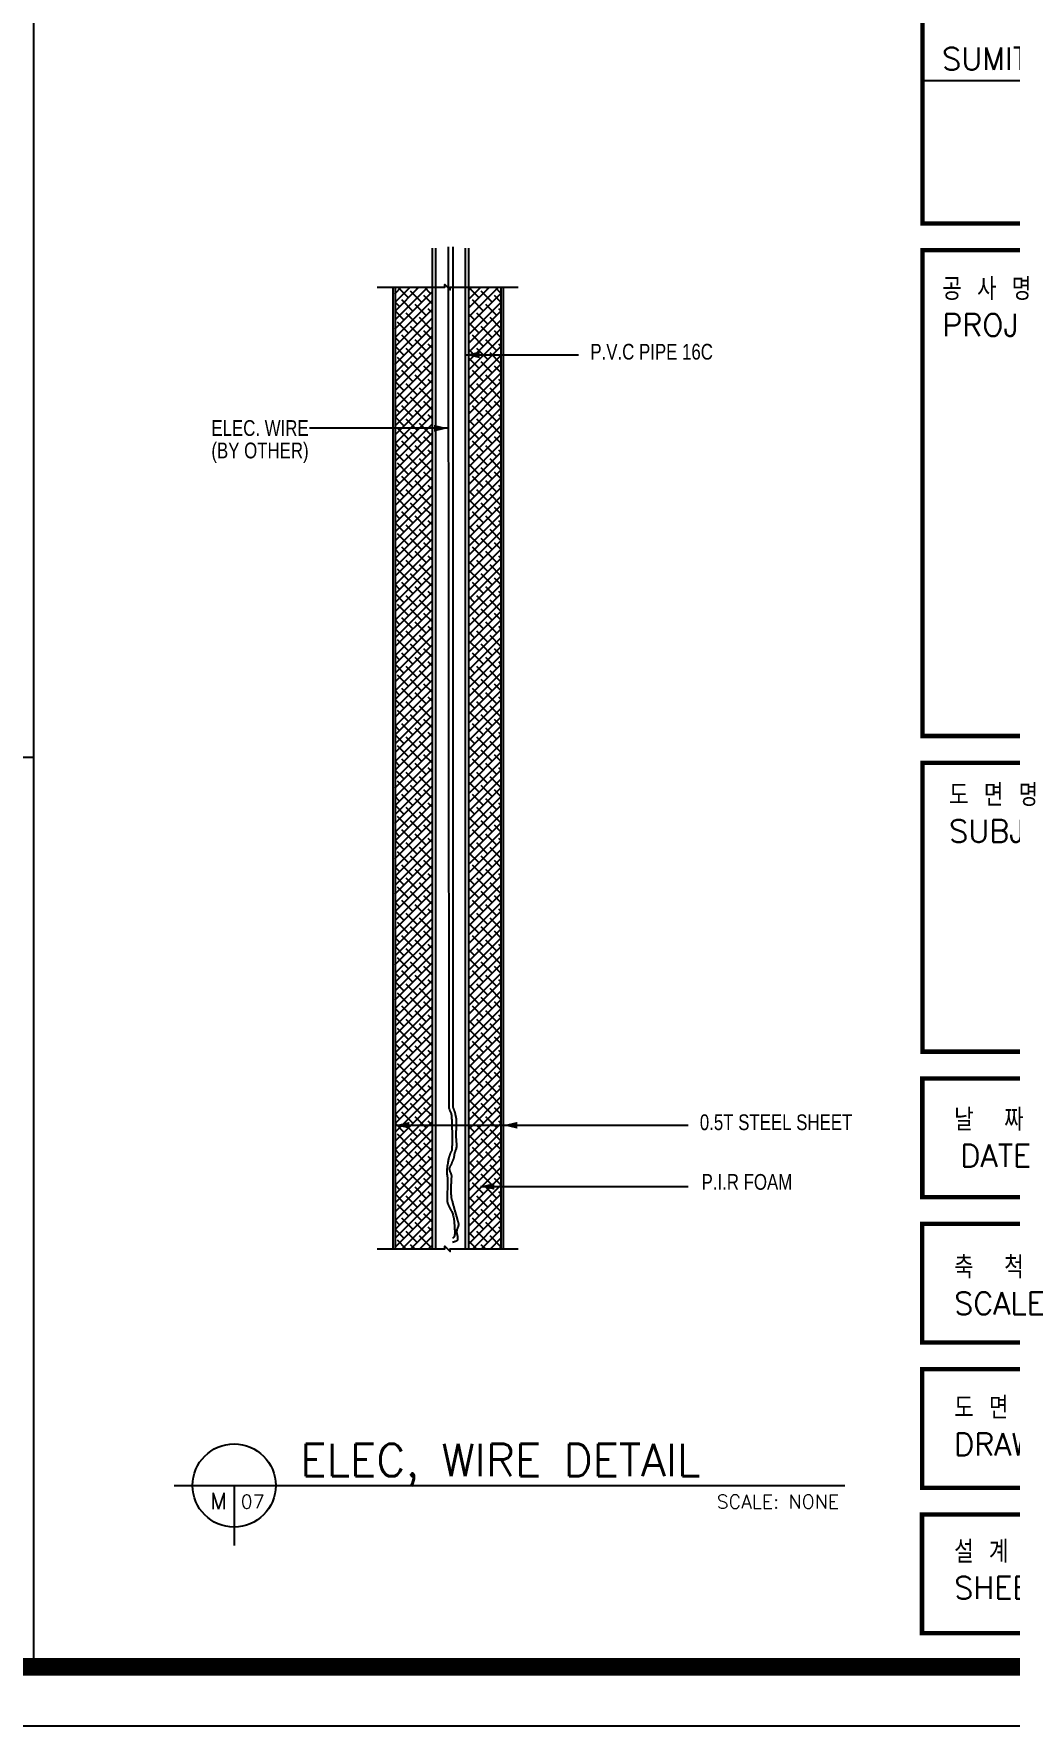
# Model space of a CAD drawing. Header units: millimetres. Extents: x 761574 to 813627, y -447408 to -384263.
# Drawn here: x 810222 to 810717, y -386889 to -386028 of the extents above; entities that cross this region are included whole.
import ezdxf
from ezdxf.enums import TextEntityAlignment as Align

# ---------------------------------------------------------------- set-up
doc = ezdxf.new("R2010")
doc.units = ezdxf.units.MM
doc.header["$LTSCALE"] = 500
for name, color, linetype in [('DIM', 7, 'Continuous'), ('DM', 4, 'Continuous'), ('FORM', 7, 'Continuous'), ('TEXT1', 2, 'Continuous'), ('크린판넬', 4, 'Continuous'), ('크린판넬(벽체)', 21, 'Continuous')]:
    doc.layers.add(name, color=color, linetype=linetype)
doc.styles.add('GHD', font='simple.shx', dxfattribs={"bigfont": 'whgtxt.shx'})
doc.styles.add('SIM', font='simplex')
doc.styles.add('STYLE1', font='romans.shx', dxfattribs={"bigfont": 'hsw.shx'})
doc.styles.add('글씨1', font='stylu.ttf')

# ---------------------------------------------------------------- blocks, each defined once
blk = doc.blocks.new('form')
at = {"layer": 'FORM', "color": 7}
blk.add_line((731.09, 179.37), (703.1, 179.37), dxfattribs=at)
at = {"layer": 'FORM', "color": 3}
blk.add_lwpolyline([(0, 562.79), (792.83, 562.79), (792.83, 0), (0, 0)], close=True, dxfattribs=at)
at = {"layer": 'FORM', "color": 2, "const_width": 1.94}
blk.add_lwpolyline([(12.48, 6.47), (12.48, 555.28), (781.78, 555.28), (781.78, 6.47)], close=True, dxfattribs=at)
at = {"layer": 'FORM', "color": 3, "const_width": 0.486}
for points in [[(703.1, 163.82), (777.9, 163.82), (777.9, 225.99), (703.1, 225.99)], [(777.89, 107.95), (777.89, 160.91), (703.09, 160.91), (703.09, 107.95)], [(777.88, 73.53), (777.88, 105.03), (703.08, 105.03), (703.08, 73.53)], [(777.87, 57.68), (777.87, 70.62), (703.07, 70.62), (703.07, 57.68)], [(777.86, 41.83), (777.86, 54.77), (703.06, 54.77), (703.06, 41.83)], [(777.85, 25.98), (777.85, 38.92), (703.05, 38.92), (703.05, 25.98)], [(777.84, 10.13), (777.84, 23.07), (703.04, 23.07), (703.04, 10.13)]]:
    blk.add_lwpolyline(points, close=True, dxfattribs=at)
at = {"layer": 'FORM', "color": 7, "style": 'STYLE1'}
for s, height, p in [('SUMITTED BY', 2.4284, (705.23, 180.57)), ('공 사 명', 2.428, (705.25, 155.47)), ('PROJECT TITLE', 2.4284, (705.25, 151.54)), ('도 면 명', 2.428, (705.99, 100.3)), ('SUBJECT TITLE', 2.4284, (705.99, 96.37)), ('날  짜', 2.428, (706.54, 64.9)), ('DATE', 2.428, (707.23, 60.97)), ('축  척', 2.428, (706.54, 48.81)), ('SCALE', 2.428, (706.54, 44.88)), ('도 면 번 호', 2.428, (706.54, 33.49)), ('DRAWING NO.', 2.4284, (706.54, 29.51)), ('설 계 번 호', 2.428, (706.54, 17.8)), ('SHEET NO.', 2.428, (706.54, 13.87))]:
    blk.add_text(s, height=height, dxfattribs=at).set_placement(p)

msp = doc.modelspace()

# ---------------------------------------------------------------- hatches: boundary and pattern name
at = {"layer": 'DIM'}
for points in [[(810440.88, -386191.28), (810448.18, -386193), (810448.18, -386189.56)], [(810432.34, -386228.58), (810425.04, -386230.3), (810425.04, -386226.86)], [(810405.19, -386583.07), (810412.5, -386584.79), (810412.5, -386581.35)], [(810460.09, -386583.07), (810467.39, -386584.79), (810467.39, -386581.35)], [(810448.44, -386614.15), (810455.74, -386615.87), (810455.74, -386612.43)]]:
    msp.add_hatch(color=256, dxfattribs=at).paths.add_polyline_path(points)
at = {"layer": 'DM'}
h = msp.add_hatch(dxfattribs=at)
h.set_pattern_fill('ANSI38', color=33, style=0)
h.paths.add_polyline_path([(810405.19, -386156.87), (810424, -386156.87), (810424, -386645.92), (810405.19, -386645.92)])
h.paths.add_polyline_path([(810442.59, -386645.92), (810459.05, -386645.92), (810459.05, -386156.87), (810442.59, -386156.87)])

# ---------------------------------------------------------------- linework, layer by layer
at = {"color": 0}
for p, q in [((810221.56, -386858.49), (810221.56, -385454.74)), ((809766.4, -386395.87), (810221.56, -386395.87))]:
    msp.add_line(p, q, dxfattribs=at)
at = {"layer": 'DIM'}
for p, q in [((810440.88, -386191.28), (810498.41, -386191.28)), ((810432.34, -386228.58), (810361.7, -386228.58)), ((810405.19, -386583.07), (810554.2, -386583.07)), ((810448.58, -386614.15), (810554.2, -386614.15))]:
    msp.add_line(p, q, dxfattribs=at)
at = {"layer": 'FORM', "color": 3}
for p, q in [((810292.85, -386766.27), (810633.89, -386766.27)), ((810323.38, -386766.27), (810323.38, -386796.8))]:
    msp.add_line(p, q, dxfattribs=at)
msp.add_circle((810323.38, -386766.27), 21.14, dxfattribs=at)
at = {"layer": '크린판넬', "color": 0, "linetype": 'Continuous'}
for p, q in [((810424, -386136.94), (810424, -386645.92)), ((810425.72, -386136.94), (810425.72, -386645.92)), ((810432.28, -386136.33), (810432.58, -386574.45)), ((810434.55, -386136.24), (810434.6, -386573.74)), ((810440.88, -386136.94), (810440.88, -386645.92)), ((810442.59, -386136.94), (810442.59, -386645.92)), ((810432.58, -386574.45), (810432.86, -386575.13)), ((810432.86, -386575.13), (810433.09, -386575.67)), ((810433.09, -386575.67), (810433.3, -386576.1)), ((810433.3, -386576.1), (810433.46, -386576.47)), ((810433.46, -386576.47), (810433.59, -386576.8)), ((810433.59, -386576.8), (810433.69, -386577.11)), ((810433.69, -386577.11), (810433.76, -386577.39)), ((810433.76, -386577.39), (810433.81, -386577.66)), ((810433.81, -386577.66), (810433.85, -386577.93)), ((810433.85, -386577.93), (810433.87, -386578.18)), ((810433.87, -386578.18), (810433.88, -386578.44)), ((810433.88, -386578.44), (810433.9, -386578.71)), ((810433.9, -386578.71), (810433.91, -386578.98)), ((810433.91, -386578.98), (810433.93, -386579.26)), ((810433.93, -386579.26), (810433.95, -386579.54)), ((810433.95, -386579.54), (810433.97, -386579.82)), ((810433.97, -386579.82), (810433.99, -386580.09)), ((810433.99, -386580.09), (810434.01, -386580.36)), ((810434.01, -386580.36), (810434.03, -386580.61)), ((810434.03, -386580.61), (810434.05, -386580.85)), ((810434.05, -386580.85), (810434.06, -386581.06)), ((810434.06, -386581.06), (810434.07, -386581.26)), ((810434.07, -386581.26), (810434.08, -386581.44)), ((810434.08, -386581.44), (810434.08, -386581.61)), ((810434.08, -386581.61), (810434.08, -386581.78)), ((810434.6, -386573.74), (810434.66, -386573.98)), ((810434.66, -386573.98), (810434.73, -386574.2)), ((810434.73, -386574.2), (810434.8, -386574.42)), ((810434.8, -386574.42), (810434.88, -386574.64)), ((810434.88, -386574.64), (810434.96, -386574.86)), ((810434.96, -386574.86), (810435.04, -386575.08)), ((810435.04, -386575.08), (810435.12, -386575.31)), ((810435.12, -386575.31), (810435.21, -386575.55)), ((810435.21, -386575.55), (810435.29, -386575.79)), ((810435.29, -386575.79), (810435.37, -386576.05)), ((810435.37, -386576.05), (810435.46, -386576.31)), ((810435.46, -386576.31), (810435.54, -386576.58)), ((810435.54, -386576.58), (810435.62, -386576.87)), ((810435.62, -386576.87), (810435.69, -386577.16)), ((810435.69, -386577.16), (810435.77, -386577.45)), ((810435.77, -386577.45), (810435.84, -386577.76)), ((810435.84, -386577.76), (810435.91, -386578.07)), ((810435.91, -386578.07), (810435.97, -386578.39)), ((810435.97, -386578.39), (810436.03, -386578.71)), ((810436.03, -386578.71), (810436.09, -386579.03)), ((810436.09, -386579.03), (810436.14, -386579.34)), ((810436.14, -386579.34), (810436.19, -386579.64)), ((810436.19, -386579.64), (810436.22, -386579.93)), ((810436.22, -386579.93), (810436.26, -386580.21)), ((810436.26, -386580.21), (810436.28, -386580.47)), ((810436.28, -386580.47), (810436.3, -386580.71)), ((810436.3, -386580.71), (810436.31, -386580.95)), ((810436.31, -386580.95), (810436.32, -386581.18)), ((810436.32, -386581.18), (810436.33, -386581.41)), ((810436.33, -386581.41), (810436.33, -386581.64)), ((810434.08, -386581.78), (810434.09, -386581.94)), ((810434.09, -386581.94), (810434.09, -386582.1)), ((810434.09, -386582.1), (810434.09, -386582.27)), ((810434.09, -386582.27), (810434.09, -386582.44)), ((810434.09, -386582.44), (810434.09, -386582.62)), ((810434.09, -386582.62), (810434.09, -386582.8)), ((810434.09, -386582.8), (810434.09, -386582.98)), ((810434.09, -386582.98), (810434.09, -386583.17)), ((810434.09, -386583.17), (810434.09, -386583.35)), ((810434.09, -386583.35), (810434.09, -386583.53)), ((810434.09, -386583.53), (810434.09, -386583.7)), ((810434.09, -386583.7), (810434.09, -386583.87)), ((810434.09, -386583.87), (810434.09, -386584.03)), ((810434.09, -386584.03), (810434.09, -386584.19)), ((810434.09, -386584.19), (810434.09, -386584.34)), ((810434.09, -386584.34), (810434.1, -386584.51)), ((810434.1, -386584.51), (810434.1, -386584.67)), ((810434.1, -386584.67), (810434.11, -386584.84)), ((810434.11, -386584.84), (810434.12, -386585.02)), ((810434.12, -386585.02), (810434.14, -386585.21)), ((810434.14, -386585.21), (810434.15, -386585.41)), ((810434.15, -386585.41), (810434.17, -386585.62)), ((810434.17, -386585.62), (810434.19, -386585.84)), ((810434.19, -386585.84), (810434.21, -386586.07)), ((810434.21, -386586.07), (810434.23, -386586.31)), ((810434.23, -386586.31), (810434.25, -386586.56)), ((810434.25, -386586.56), (810434.26, -386586.82)), ((810434.26, -386586.82), (810434.27, -386587.1)), ((810434.27, -386587.1), (810434.28, -386587.38)), ((810434.28, -386587.38), (810434.29, -386587.66)), ((810434.29, -386587.66), (810434.29, -386587.95)), ((810434.29, -386587.95), (810434.29, -386588.24)), ((810434.29, -386588.24), (810434.3, -386588.53)), ((810434.3, -386588.53), (810434.3, -386588.81)), ((810434.3, -386588.81), (810434.3, -386589.08)), ((810434.3, -386589.08), (810434.3, -386589.34)), ((810434.3, -386589.34), (810434.3, -386589.59)), ((810434.3, -386589.59), (810434.3, -386589.83)), ((810434.3, -386589.83), (810434.3, -386590.06)), ((810434.3, -386590.06), (810434.3, -386590.27)), ((810436.1, -386586.96), (810436.09, -386587.5)), ((810436.09, -386587.5), (810436.09, -386588.08)), ((810436.09, -386588.08), (810436.1, -386588.7)), ((810436.12, -386586.45), (810436.1, -386586.96)), ((810436.1, -386588.7), (810436.14, -386589.35)), ((810436.15, -386585.96), (810436.12, -386586.45)), ((810436.14, -386589.35), (810436.19, -386590.03)), ((810436.19, -386585.51), (810436.15, -386585.96)), ((810436.22, -386585.08), (810436.19, -386585.51)), ((810436.19, -386590.03), (810436.25, -386590.72)), ((810436.26, -386584.68), (810436.22, -386585.08)), ((810436.28, -386584.29), (810436.26, -386584.68)), ((810436.3, -386583.93), (810436.28, -386584.29)), ((810436.31, -386583.58), (810436.3, -386583.93)), ((810436.32, -386583.26), (810436.31, -386583.58)), ((810436.33, -386582.95), (810436.32, -386583.26)), ((810436.33, -386581.64), (810436.33, -386581.87)), ((810436.33, -386581.87), (810436.33, -386582.12)), ((810436.33, -386582.12), (810436.33, -386582.38)), ((810436.33, -386582.38), (810436.33, -386582.66)), ((810436.33, -386582.66), (810436.33, -386582.95)), ((810432.73, -386598.83), (810432.65, -386599.08)), ((810432.81, -386598.57), (810432.73, -386598.83)), ((810432.9, -386598.32), (810432.81, -386598.57)), ((810432.99, -386598.06), (810432.9, -386598.32)), ((810433.08, -386597.81), (810432.99, -386598.06)), ((810433.18, -386597.56), (810433.08, -386597.81)), ((810433.28, -386597.32), (810433.18, -386597.56)), ((810433.38, -386597.1), (810433.28, -386597.32)), ((810433.47, -386596.91), (810433.38, -386597.1)), ((810433.56, -386596.74), (810433.47, -386596.91)), ((810433.64, -386596.6), (810433.56, -386596.74)), ((810433.71, -386596.48), (810433.64, -386596.6)), ((810433.78, -386596.39), (810433.71, -386596.48)), ((810433.84, -386596.3), (810433.78, -386596.39)), ((810433.89, -386596.22), (810433.84, -386596.3)), ((810433.94, -386596.13), (810433.89, -386596.22)), ((810433.98, -386596.03), (810433.94, -386596.13)), ((810434.01, -386595.92), (810433.98, -386596.03)), ((810434.04, -386595.78), (810434.01, -386595.92)), ((810434.06, -386595.62), (810434.04, -386595.78)), ((810434.07, -386595.43), (810434.06, -386595.62)), ((810434.08, -386595.23), (810434.07, -386595.43)), ((810434.09, -386595.01), (810434.08, -386595.23)), ((810434.1, -386594.77), (810434.09, -386595.01)), ((810434.11, -386594.52), (810434.1, -386594.77)), ((810434.12, -386594.26), (810434.11, -386594.52)), ((810434.14, -386593.99), (810434.12, -386594.26)), ((810434.15, -386593.71), (810434.14, -386593.99)), ((810434.17, -386593.43), (810434.15, -386593.71)), ((810434.19, -386593.15), (810434.17, -386593.43)), ((810434.21, -386592.88), (810434.19, -386593.15)), ((810434.23, -386592.62), (810434.21, -386592.88)), ((810434.25, -386592.38), (810434.23, -386592.62)), ((810434.26, -386592.16), (810434.25, -386592.38)), ((810434.27, -386591.96), (810434.26, -386592.16)), ((810434.28, -386591.77), (810434.27, -386591.96)), ((810434.29, -386591.61), (810434.28, -386591.77)), ((810434.3, -386591.15), (810434.29, -386591.3)), ((810434.29, -386591.3), (810434.29, -386591.45)), ((810434.29, -386591.45), (810434.29, -386591.61)), ((810434.3, -386590.27), (810434.3, -386590.47)), ((810434.3, -386590.47), (810434.3, -386590.66)), ((810434.3, -386590.66), (810434.3, -386590.84)), ((810434.3, -386590.84), (810434.3, -386591)), ((810434.3, -386591), (810434.3, -386591.15)), ((810435.19, -386598.72), (810435.15, -386599.02)), ((810435.22, -386598.41), (810435.19, -386598.72)), ((810435.27, -386598.09), (810435.22, -386598.41)), ((810435.32, -386597.76), (810435.27, -386598.09)), ((810435.39, -386597.44), (810435.32, -386597.76)), ((810435.47, -386597.11), (810435.39, -386597.44)), ((810435.58, -386596.79), (810435.47, -386597.11)), ((810435.71, -386596.46), (810435.58, -386596.79)), ((810435.84, -386596.12), (810435.71, -386596.46)), ((810435.98, -386595.76), (810435.84, -386596.12)), ((810436.11, -386595.37), (810435.98, -386595.76)), ((810436.22, -386594.95), (810436.11, -386595.37)), ((810436.31, -386594.48), (810436.22, -386594.95)), ((810436.25, -386590.72), (810436.31, -386591.41)), ((810436.31, -386591.41), (810436.36, -386592.09)), ((810436.37, -386593.96), (810436.31, -386594.48)), ((810436.36, -386592.09), (810436.39, -386592.75)), ((810436.4, -386593.38), (810436.37, -386593.96)), ((810436.39, -386592.75), (810436.4, -386593.38)), ((810431.55, -386606.12), (810431.53, -386606.77)), ((810431.53, -386606.77), (810431.55, -386607.36)), ((810431.59, -386605.42), (810431.55, -386606.12)), ((810431.55, -386607.36), (810431.59, -386607.91)), ((810431.66, -386604.7), (810431.59, -386605.42)), ((810431.75, -386603.97), (810431.66, -386604.7)), ((810431.85, -386603.25), (810431.75, -386603.97)), ((810431.96, -386602.55), (810431.85, -386603.25)), ((810432.06, -386601.9), (810431.96, -386602.55)), ((810432.17, -386601.32), (810432.06, -386601.9)), ((810432.26, -386600.81), (810432.17, -386601.32)), ((810432.35, -386600.37), (810432.26, -386600.81)), ((810432.43, -386599.98), (810432.35, -386600.37)), ((810432.5, -386599.65), (810432.43, -386599.98)), ((810432.58, -386599.35), (810432.5, -386599.65)), ((810432.65, -386599.08), (810432.58, -386599.35)), ((810432.82, -386604.83), (810432.77, -386605.09)), ((810432.77, -386605.09), (810432.77, -386605.38)), ((810432.77, -386605.38), (810432.8, -386605.68)), ((810432.8, -386605.68), (810432.88, -386606)), ((810432.89, -386604.57), (810432.82, -386604.83)), ((810432.88, -386606), (810432.98, -386606.32)), ((810432.99, -386604.34), (810432.89, -386604.57)), ((810432.98, -386606.32), (810433.1, -386606.64)), ((810433.1, -386604.12), (810432.99, -386604.34)), ((810433.22, -386603.92), (810433.1, -386604.12)), ((810433.1, -386606.64), (810433.23, -386606.96)), ((810433.34, -386603.74), (810433.22, -386603.92)), ((810433.23, -386606.96), (810433.36, -386607.26)), ((810433.44, -386603.58), (810433.34, -386603.74)), ((810433.36, -386607.26), (810433.49, -386607.55)), ((810433.53, -386603.43), (810433.44, -386603.58)), ((810433.61, -386603.3), (810433.53, -386603.43)), ((810433.67, -386603.18), (810433.61, -386603.3)), ((810433.73, -386603.06), (810433.67, -386603.18)), ((810433.77, -386602.95), (810433.73, -386603.06)), ((810433.81, -386602.84), (810433.77, -386602.95)), ((810433.85, -386602.72), (810433.81, -386602.84)), ((810433.89, -386602.6), (810433.85, -386602.72)), ((810433.94, -386602.47), (810433.89, -386602.6)), ((810433.98, -386602.33), (810433.94, -386602.47)), ((810434.04, -386602.18), (810433.98, -386602.33)), ((810434.09, -386602.02), (810434.04, -386602.18)), ((810434.15, -386601.85), (810434.09, -386602.02)), ((810434.22, -386601.68), (810434.15, -386601.85)), ((810434.29, -386601.51), (810434.22, -386601.68)), ((810434.38, -386601.32), (810434.29, -386601.51)), ((810434.46, -386601.14), (810434.38, -386601.32)), ((810434.56, -386600.95), (810434.46, -386601.14)), ((810434.65, -386600.75), (810434.56, -386600.95)), ((810434.74, -386600.54), (810434.65, -386600.75)), ((810434.83, -386600.33), (810434.74, -386600.54)), ((810434.92, -386600.1), (810434.83, -386600.33)), ((810434.99, -386599.85), (810434.92, -386600.1)), ((810435.06, -386599.59), (810434.99, -386599.85)), ((810435.11, -386599.32), (810435.06, -386599.59)), ((810435.15, -386599.02), (810435.11, -386599.32)), ((810431.59, -386607.91), (810431.65, -386608.45)), ((810431.65, -386608.45), (810431.72, -386608.99)), ((810431.72, -386608.99), (810431.79, -386609.55)), ((810431.81, -386615.66), (810431.75, -386616.73)), ((810431.79, -386609.55), (810431.86, -386610.17)), ((810431.87, -386614.59), (810431.81, -386615.66)), ((810431.86, -386610.17), (810431.91, -386610.87)), ((810431.91, -386613.54), (810431.87, -386614.59)), ((810431.91, -386610.87), (810431.94, -386611.66)), ((810431.94, -386612.56), (810431.91, -386613.54)), ((810431.94, -386611.66), (810431.94, -386612.56)), ((810433.49, -386607.55), (810433.6, -386607.82)), ((810433.6, -386607.82), (810433.68, -386608.06)), ((810433.64, -386613.03), (810433.63, -386613.29)), ((810433.63, -386613.29), (810433.63, -386613.55)), ((810433.63, -386613.55), (810433.63, -386613.8)), ((810433.63, -386613.8), (810433.63, -386614.06)), ((810433.63, -386614.06), (810433.63, -386614.32)), ((810433.63, -386614.32), (810433.63, -386614.6)), ((810433.63, -386614.6), (810433.63, -386614.88)), ((810433.63, -386614.88), (810433.63, -386615.17)), ((810433.63, -386615.17), (810433.63, -386615.47)), ((810433.63, -386615.47), (810433.63, -386615.78)), ((810433.63, -386615.78), (810433.63, -386616.09)), ((810433.65, -386612.76), (810433.64, -386613.03)), ((810433.66, -386612.48), (810433.65, -386612.76)), ((810433.67, -386612.18), (810433.66, -386612.48)), ((810433.68, -386611.86), (810433.67, -386612.18)), ((810433.68, -386608.06), (810433.75, -386608.28)), ((810433.7, -386611.53), (810433.68, -386611.86)), ((810433.72, -386611.18), (810433.7, -386611.53)), ((810433.74, -386610.84), (810433.72, -386611.18)), ((810433.77, -386610.5), (810433.74, -386610.84)), ((810433.75, -386608.28), (810433.79, -386608.49)), ((810433.79, -386610.18), (810433.77, -386610.5)), ((810433.79, -386608.49), (810433.82, -386608.69)), ((810433.8, -386609.87), (810433.79, -386610.18)), ((810433.82, -386609.59), (810433.8, -386609.87)), ((810433.82, -386608.69), (810433.84, -386608.89)), ((810433.83, -386609.33), (810433.82, -386609.59)), ((810433.84, -386609.1), (810433.83, -386609.33)), ((810433.84, -386608.89), (810433.84, -386609.1)), ((810431.66, -386618.72), (810431.63, -386619.59)), ((810431.63, -386619.59), (810431.63, -386620.33)), ((810431.63, -386620.33), (810431.65, -386620.95)), ((810431.65, -386620.95), (810431.69, -386621.48)), ((810431.7, -386617.76), (810431.66, -386618.72)), ((810431.69, -386621.48), (810431.75, -386621.94)), ((810431.75, -386616.73), (810431.7, -386617.76)), ((810431.75, -386621.94), (810431.83, -386622.33)), ((810431.83, -386622.33), (810431.93, -386622.67)), ((810431.93, -386622.67), (810432.04, -386622.99)), ((810432.04, -386622.99), (810432.16, -386623.3)), ((810432.16, -386623.3), (810432.29, -386623.62)), ((810432.29, -386623.62), (810432.44, -386623.94)), ((810432.44, -386623.94), (810432.59, -386624.26)), ((810432.59, -386624.26), (810432.74, -386624.59)), ((810432.74, -386624.59), (810432.91, -386624.92)), ((810433.63, -386616.09), (810433.63, -386616.41)), ((810433.63, -386616.41), (810433.63, -386616.73)), ((810433.63, -386616.73), (810433.63, -386617.05)), ((810433.63, -386617.05), (810433.63, -386617.38)), ((810433.63, -386617.38), (810433.63, -386617.7)), ((810433.63, -386617.7), (810433.63, -386618.01)), ((810433.63, -386618.01), (810433.64, -386618.32)), ((810433.64, -386618.32), (810433.65, -386618.61)), ((810433.65, -386618.61), (810433.66, -386618.88)), ((810433.66, -386618.88), (810433.67, -386619.13)), ((810433.67, -386619.13), (810433.68, -386619.36)), ((810433.68, -386619.36), (810433.7, -386619.56)), ((810433.7, -386619.56), (810433.73, -386619.75)), ((810433.73, -386619.75), (810433.75, -386619.92)), ((810433.75, -386619.92), (810433.78, -386620.08)), ((810433.78, -386620.08), (810433.82, -386620.24)), ((810433.82, -386620.24), (810433.85, -386620.38)), ((810433.85, -386620.38), (810433.89, -386620.52)), ((810433.89, -386620.52), (810433.94, -386620.66)), ((810433.94, -386620.66), (810433.98, -386620.81)), ((810433.98, -386620.81), (810434.03, -386620.96)), ((810434.03, -386620.96), (810434.09, -386621.13)), ((810434.09, -386621.13), (810434.14, -386621.3)), ((810434.14, -386621.3), (810434.2, -386621.5)), ((810434.2, -386621.5), (810434.27, -386621.71)), ((810434.27, -386621.71), (810434.34, -386621.95)), ((810434.34, -386621.95), (810434.41, -386622.22)), ((810434.41, -386622.22), (810434.49, -386622.51)), ((810434.49, -386622.51), (810434.56, -386622.83)), ((810434.56, -386622.83), (810434.65, -386623.16)), ((810434.65, -386623.16), (810434.73, -386623.5)), ((810434.73, -386623.5), (810434.83, -386623.86)), ((810434.83, -386623.86), (810434.92, -386624.22)), ((810434.92, -386624.22), (810435.02, -386624.59)), ((810435.02, -386624.59), (810435.12, -386624.95)), ((810432.91, -386624.92), (810433.08, -386625.26)), ((810433.08, -386625.26), (810433.26, -386625.6)), ((810433.26, -386625.6), (810433.44, -386625.94)), ((810433.44, -386625.94), (810433.62, -386626.28)), ((810433.62, -386626.28), (810433.81, -386626.62)), ((810433.81, -386626.62), (810433.99, -386626.98)), ((810433.99, -386626.98), (810434.17, -386627.36)), ((810434.17, -386627.36), (810434.35, -386627.77)), ((810434.35, -386627.77), (810434.51, -386628.2)), ((810434.51, -386628.2), (810434.66, -386628.68)), ((810434.66, -386628.68), (810434.79, -386629.21)), ((810434.79, -386629.21), (810434.91, -386629.78)), ((810434.91, -386629.78), (810435.02, -386630.4)), ((810435.02, -386630.4), (810435.1, -386631.04)), ((810435.1, -386631.04), (810435.18, -386631.71)), ((810435.12, -386624.95), (810435.22, -386625.32)), ((810435.18, -386631.71), (810435.25, -386632.38)), ((810435.22, -386625.32), (810435.33, -386625.69)), ((810435.25, -386632.38), (810435.3, -386633.04)), ((810435.3, -386633.04), (810435.35, -386633.69)), ((810435.33, -386625.69), (810435.43, -386626.06)), ((810435.43, -386626.06), (810435.54, -386626.43)), ((810435.54, -386626.43), (810435.65, -386626.81)), ((810435.65, -386626.81), (810435.77, -386627.2)), ((810435.77, -386627.2), (810435.88, -386627.59)), ((810435.88, -386627.59), (810435.99, -386627.98)), ((810435.99, -386627.98), (810436.1, -386628.38)), ((810436.1, -386628.38), (810436.22, -386628.78)), ((810436.22, -386628.78), (810436.33, -386629.18)), ((810436.33, -386629.18), (810436.44, -386629.57)), ((810436.44, -386629.57), (810436.54, -386629.95)), ((810436.54, -386629.95), (810436.65, -386630.32)), ((810436.65, -386630.32), (810436.75, -386630.67)), ((810436.75, -386630.67), (810436.84, -386630.99)), ((810436.84, -386630.99), (810436.94, -386631.3)), ((810436.94, -386631.3), (810437.02, -386631.59)), ((810437.02, -386631.59), (810437.1, -386631.87)), ((810437.1, -386631.87), (810437.18, -386632.13)), ((810437.18, -386632.13), (810437.24, -386632.38)), ((810437.24, -386632.38), (810437.3, -386632.62)), ((810437.3, -386632.62), (810437.34, -386632.85)), ((810437.34, -386632.85), (810437.38, -386633.07)), ((810437.38, -386633.07), (810437.4, -386633.29)), ((810434.68, -386640.4), (810434.4, -386640.58)), ((810434.91, -386640.18), (810434.68, -386640.4)), ((810435.1, -386639.94), (810434.91, -386640.18)), ((810435.25, -386639.69), (810435.1, -386639.94)), ((810435.36, -386639.41), (810435.25, -386639.69)), ((810435.35, -386633.69), (810435.4, -386634.32)), ((810435.44, -386639.11), (810435.36, -386639.41)), ((810435.4, -386634.32), (810435.44, -386634.9)), ((810435.44, -386634.9), (810435.48, -386635.45)), ((810435.5, -386638.8), (810435.44, -386639.11)), ((810435.48, -386635.45), (810435.51, -386635.97)), ((810435.53, -386638.46), (810435.5, -386638.8)), ((810435.51, -386635.97), (810435.53, -386636.45)), ((810435.53, -386636.45), (810435.55, -386636.91)), ((810435.55, -386638.11), (810435.53, -386638.46)), ((810435.55, -386636.91), (810435.56, -386637.33)), ((810435.56, -386637.73), (810435.55, -386638.11)), ((810435.56, -386637.33), (810435.56, -386637.73)), ((810436.54, -386641.86), (810436.4, -386641.95)), ((810436.48, -386636.98), (810436.47, -386637.29)), ((810436.47, -386637.29), (810436.49, -386637.6)), ((810436.53, -386636.67), (810436.48, -386636.98)), ((810436.49, -386637.6), (810436.53, -386637.91)), ((810436.6, -386636.36), (810436.53, -386636.67)), ((810436.53, -386637.91), (810436.59, -386638.21)), ((810436.65, -386641.78), (810436.54, -386641.86)), ((810436.59, -386638.21), (810436.66, -386638.51)), ((810436.69, -386636.06), (810436.6, -386636.36)), ((810436.74, -386641.69), (810436.65, -386641.78)), ((810436.66, -386638.51), (810436.73, -386638.81)), ((810436.8, -386635.76), (810436.69, -386636.06)), ((810436.73, -386638.81), (810436.8, -386639.1)), ((810436.81, -386641.6), (810436.74, -386641.69)), ((810436.91, -386635.47), (810436.8, -386635.76)), ((810436.8, -386639.1), (810436.87, -386639.39)), ((810436.87, -386641.49), (810436.81, -386641.6)), ((810436.87, -386639.39), (810436.92, -386639.66)), ((810436.91, -386641.37), (810436.87, -386641.49)), ((810437.03, -386635.18), (810436.91, -386635.47)), ((810436.94, -386641.23), (810436.91, -386641.37)), ((810436.92, -386639.66), (810436.95, -386639.93)), ((810436.97, -386641.06), (810436.94, -386641.23)), ((810436.95, -386639.93), (810436.98, -386640.19)), ((810436.98, -386640.87), (810436.97, -386641.06)), ((810436.98, -386640.19), (810436.99, -386640.43)), ((810436.99, -386640.66), (810436.98, -386640.87)), ((810436.99, -386640.43), (810436.99, -386640.66)), ((810437.14, -386634.91), (810437.03, -386635.18)), ((810437.23, -386634.65), (810437.14, -386634.91)), ((810437.3, -386634.4), (810437.23, -386634.65)), ((810437.36, -386634.17), (810437.3, -386634.4)), ((810437.39, -386633.94), (810437.36, -386634.17)), ((810437.41, -386633.72), (810437.39, -386633.94)), ((810437.4, -386633.29), (810437.42, -386633.51)), ((810437.42, -386633.51), (810437.41, -386633.72)), ((810434.98, -386642.48), (810434.37, -386642.61)), ((810435.45, -386642.35), (810434.98, -386642.48)), ((810435.79, -386642.24), (810435.45, -386642.35)), ((810436.05, -386642.13), (810435.79, -386642.24)), ((810436.24, -386642.04), (810436.05, -386642.13)), ((810436.4, -386641.95), (810436.24, -386642.04))]:
    msp.add_line(p, q, dxfattribs=at)
at = {"layer": '크린판넬', "color": 2}
for points in [[(810396.12, -386156.87), (810430.55, -386156.87), (810430.55, -386155.5), (810433.3, -386158.25), (810433.3, -386156.87), (810467.87, -386156.87)], [(810396.12, -386645.92), (810430.55, -386645.92), (810430.55, -386644.55), (810433.3, -386647.3), (810433.3, -386645.92), (810467.87, -386645.92)]]:
    msp.add_lwpolyline(points, dxfattribs=at)
at = {"layer": '크린판넬'}
msp.add_lwpolyline([(810442.8, -386156.87), (810442.59, -386156.91)], dxfattribs=at)
at = {"layer": '크린판넬(벽체)', "linetype": 'Continuous'}
for p, q in [((810404.15, -386156.87), (810404.15, -386547.05)), ((810405.19, -386156.87), (810405.19, -386545.34)), ((810459.05, -386156.87), (810459.05, -386645.92)), ((810460.09, -386156.87), (810460.09, -386645.92)), ((810404.15, -386518.76), (810404.15, -386645.92)), ((810405.19, -386520.48), (810405.19, -386645.92))]:
    msp.add_line(p, q, dxfattribs=at)

# ---------------------------------------------------------------- block references
at = {"xscale": 4.664794793181378, "yscale": 4.664794793181378, "zscale": 4.664794793181378}
msp.add_blockref('form', (807393.6, -386888.66), dxfattribs=at)

# ---------------------------------------------------------------- texts
at = {"layer": 'FORM', "color": 4, "style": 'GHD'}
for s, height, p in [('ELEC, WIRE DETAIL', 16.4394, (810356.96, -386761.58)), ('M', 8.22, (810311.25, -386778.24)), ('07', 7.045, (810326.77, -386777.99))]:
    msp.add_text(s, height=height, dxfattribs=at).set_placement(p)
at = {"layer": 'FORM', "color": 2, "style": 'SIM'}
msp.add_text('SCALE: NONE', height=7.0454, dxfattribs=at).set_placement((810630.96, -386770.97), align=Align.TOP_RIGHT)
at = {"layer": 'TEXT1', "color": 7, "linetype": 'ByBlock', "style": '글씨1', "width": 0.8}
for s, p in [('P.V.C PIPE 16C', (810504.51, -386193.67)), ('ELEC. WIRE', (810311.82, -386232.46)), ('(BY OTHER)', (810311.82, -386243.89)), ('0.5T STEEL SHEET', (810560.16, -386585.53)), ('P.I.R FOAM', (810561.04, -386615.87))]:
    msp.add_text(s, height=8, dxfattribs=at).set_placement(p)

doc.saveas('drawing.dxf')
